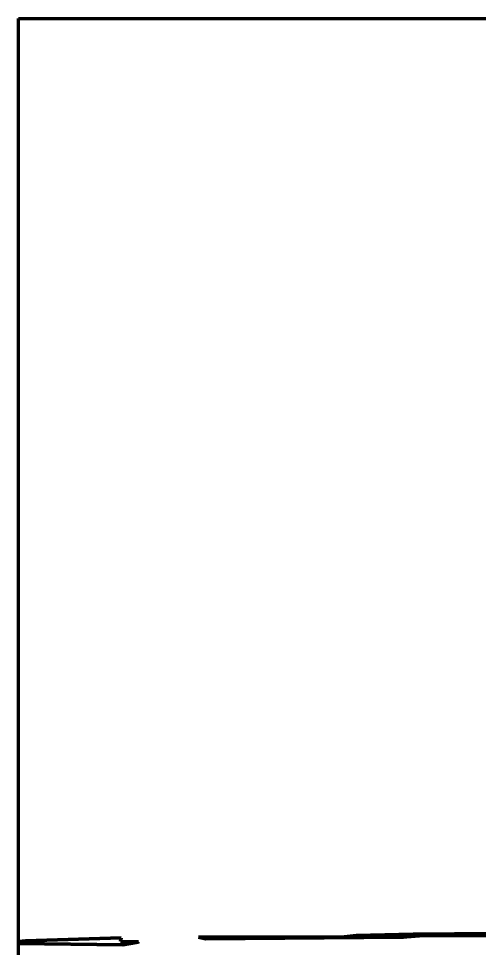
# Model space of a CAD drawing. Header units: millimetres. Extents: x 0 to 6.7, y 0 to 10.
# Drawn here: x 0 to 1.849, y 6.27 to 10 of the extents above; entities that cross this region are included whole.
import ezdxf

# ---------------------------------------------------------------- set-up
doc = ezdxf.new("R2010")
doc.units = ezdxf.units.MM
doc.layers.add('color#000000ff', color=7, linetype='CONTINUOUS', lineweight=100)
doc.layers.add('color#ffffffff', color=7, linetype='CONTINUOUS', lineweight=100)

msp = doc.modelspace()

# ---------------------------------------------------------------- linework, layer by layer
at = {"layer": 'color#000000ff'}
for p, q in [((0.0283, 6.3009), (0.4111, 6.3128)), ((0.4111, 6.3128), (0.4087, 6.2985)), ((0.722, 6.3154), (1.3068, 6.3161)), ((0.75, 6.3091), (0.722, 6.3154)), ((1.5447, 6.3158), (0.75, 6.3091)), ((1.3068, 6.3161), (1.3542, 6.3218)), ((1.3542, 6.3218), (1.5831, 6.328)), ((1.5584, 6.3172), (1.5447, 6.3158)), ((1.627, 6.3218), (1.5584, 6.3172)), ((1.5831, 6.328), (1.9155, 6.3298)), ((1.9437, 6.3224), (1.627, 6.3218)), ((0, 6.2985), (0.0283, 6.3009)), ((0, 6.2903), (0, 6.2985)), ((0.4179, 6.2849), (0, 6.2903)), ((0.4087, 6.2985), (0.4816, 6.2967)), ((0.4797, 6.2954), (0.4179, 6.2849)), ((0.4816, 6.2967), (0.4797, 6.2954))]:
    msp.add_line(p, q, dxfattribs=at)
at = {"layer": 'color#ffffffff'}
for p, q in [((0, 10), (6.6667, 10)), ((0, 6.2985), (0, 10)), ((0.4111, 6.3128), (0.0283, 6.3009)), ((0.4087, 6.2985), (0.4111, 6.3128)), ((1.3068, 6.3161), (0.722, 6.3154)), ((0.722, 6.3154), (0.75, 6.3091)), ((0.75, 6.3091), (1.5447, 6.3158)), ((1.3542, 6.3218), (1.3068, 6.3161)), ((1.5831, 6.328), (1.3542, 6.3218)), ((1.5447, 6.3158), (1.5584, 6.3172)), ((1.5584, 6.3172), (1.627, 6.3218)), ((1.9155, 6.3298), (1.5831, 6.328)), ((1.627, 6.3218), (1.9437, 6.3224)), ((0.0283, 6.3009), (0, 6.2985)), ((0, 0), (0, 6.2903)), ((0, 6.2903), (0.4179, 6.2849)), ((0.4816, 6.2967), (0.4087, 6.2985)), ((0.4179, 6.2849), (0.4797, 6.2954)), ((0.4797, 6.2954), (0.4816, 6.2967))]:
    msp.add_line(p, q, dxfattribs=at)

doc.saveas('drawing.dxf')
